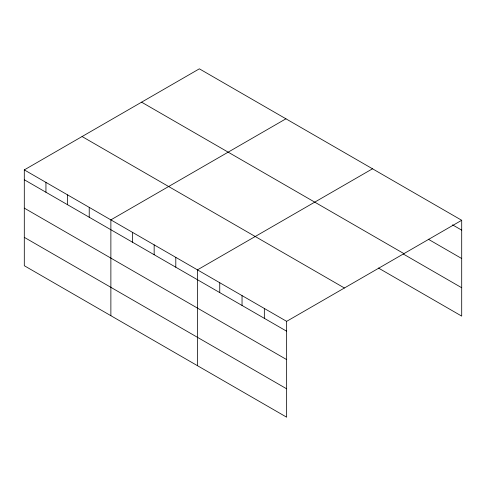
<?xml version="1.0" encoding="UTF-8"?>
<svg xmlns="http://www.w3.org/2000/svg" width="486" height="486" viewBox="0 0 486 486"><rect width="100%" height="100%" fill="white"/><g stroke="black" fill="none" stroke-linecap="round" stroke-linejoin="round"><path stroke-width="0.73" d="M24.3 169.893L286.643 321.349L286.643 417.176L24.3 265.721L24.3 169.893L199.357 68.824L461.7 220.28L461.7 316.107L378.406 268.023M285.932 118.803L110.875 219.872L110.875 315.7M372.507 168.788L197.444 269.858L197.444 365.685M286.643 321.349L461.7 220.28M452.521 224.842L461.7 230.145M428.251 239.203L461.7 258.516M141.59 102.175L403.933 253.637M403.331 254.038L461.7 287.742M82.067 136.536L344.41 287.998M24.3 179.753L286.643 331.215M24.3 208.123L286.643 359.585M24.3 237.35L286.643 388.812M264.341 308.476L264.341 318.342M242.04 295.603L242.04 305.469M219.745 282.731L219.745 292.59M175.798 257.361L175.798 267.221M154.159 244.865L154.159 254.725M132.514 232.369L132.514 242.235M89.23 207.376L89.23 217.242M67.584 194.88L67.584 204.746M45.945 182.384L45.945 192.249"/></g></svg>
